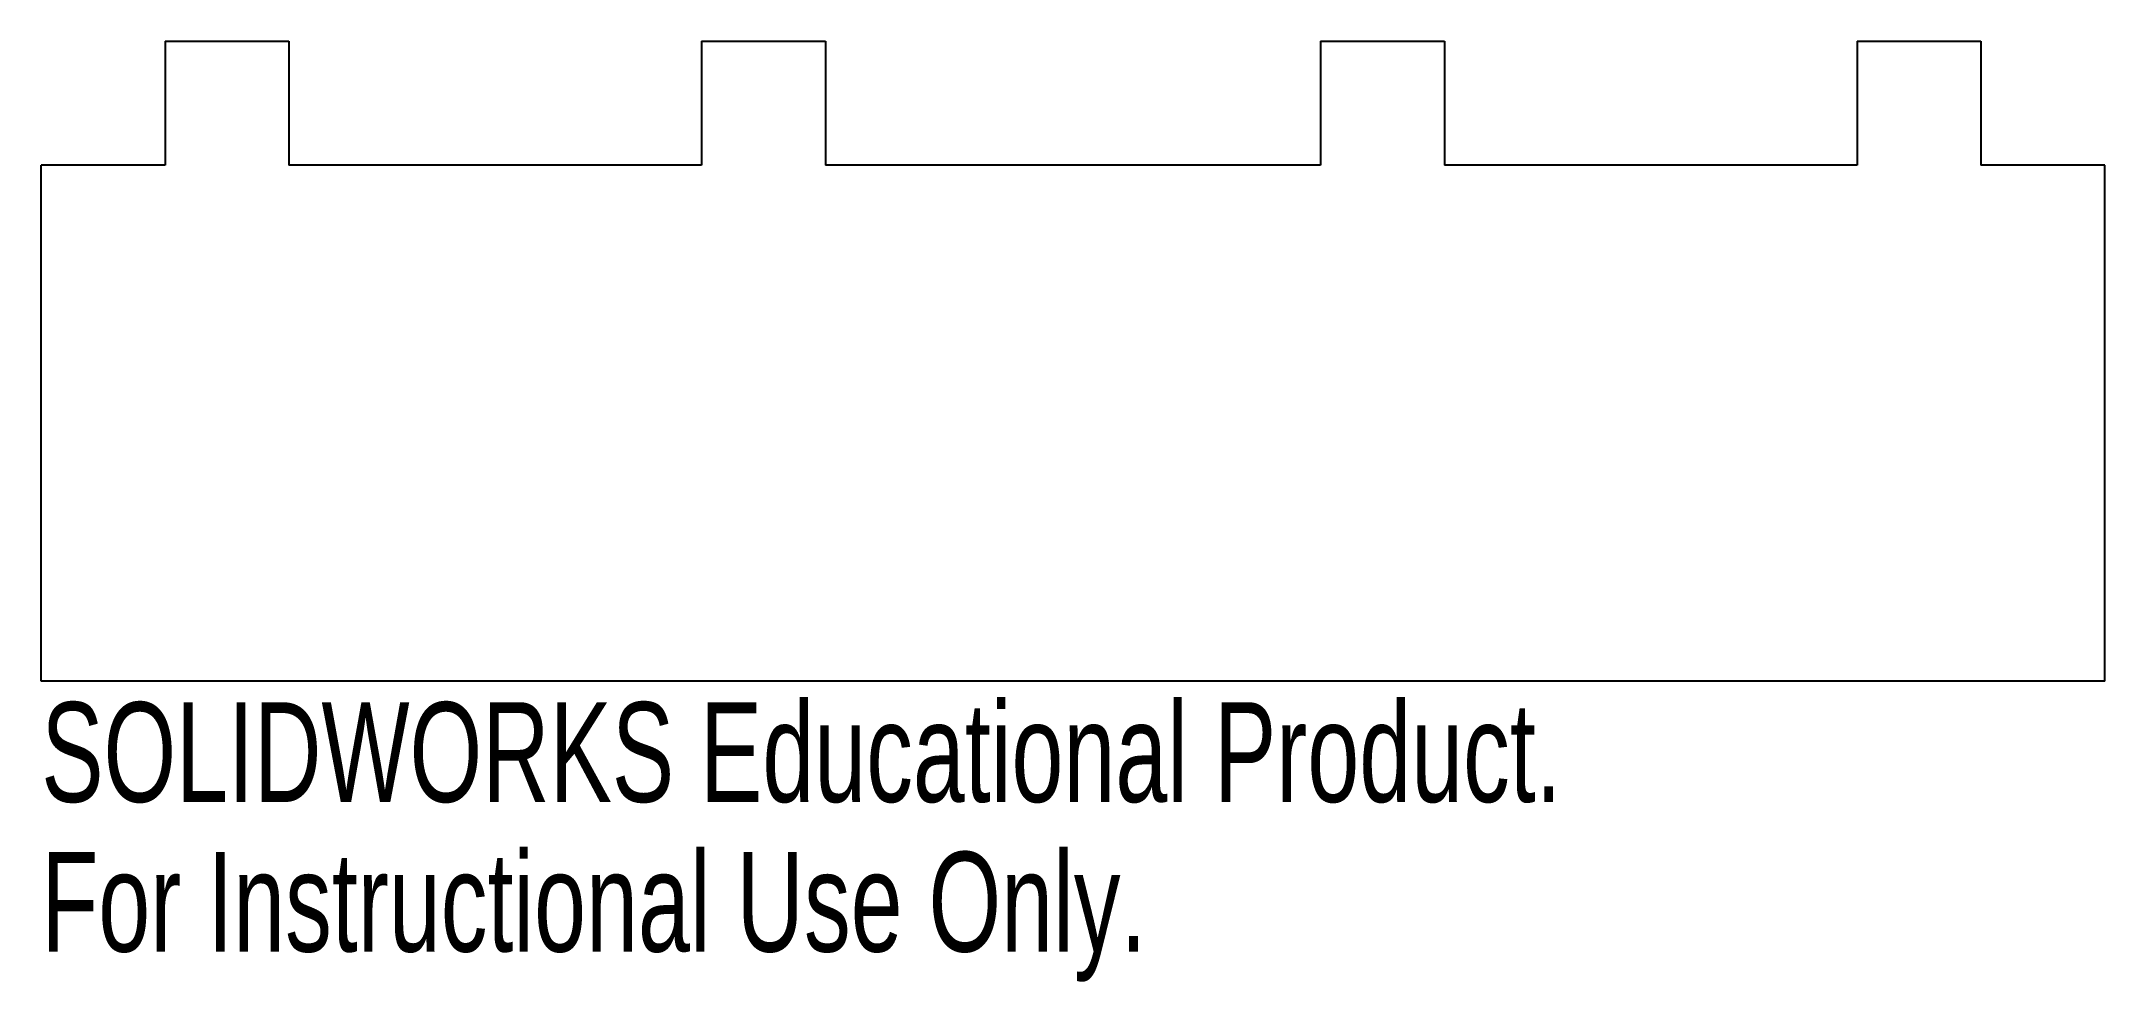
# Model space of a CAD drawing. Header units: millimetres. Extents: x -50 to 50, y -40 to 6.
import ezdxf

# ---------------------------------------------------------------- set-up
doc = ezdxf.new("R2010")
doc.units = ezdxf.units.MM
doc.styles.add('SLDTEXTSTYLE0', font='TXT', dxfattribs={"width": 0.7})

msp = doc.modelspace()

# ---------------------------------------------------------------- linework, layer by layer
at = {"color": 7, "linetype": 'Continuous', "lineweight": 25}
for p, q in [((-44, 6), (-44, 0)), ((-44, 6), (-38, 6)), ((-38, 6), (-38, 0)), ((-18, 6), (-18, 0)), ((-18, 6), (-12, 6)), ((-12, 6), (-12, 0)), ((12, 6), (18, 6)), ((12, 6), (12, 0)), ((18, 6), (18, 0)), ((38, 6), (44, 6)), ((38, 6), (38, 0)), ((44, 6), (44, 0)), ((-50, -25), (-50, 0)), ((-44, 0), (-50, 0)), ((-18, 0), (-38, 0)), ((12, 0), (-12, 0)), ((38, 0), (18, 0)), ((50, 0), (44, 0)), ((50, -25), (50, 0)), ((50, -25), (-50, -25))]:
    msp.add_line(p, q, dxfattribs=at)

# ---------------------------------------------------------------- texts
at = {"color": 7, "linetype": 'Continuous', "char_height": 4.8336, "attachment_point": 1, "style": 'SLDTEXTSTYLE0'}
for s, insert in [('SOLIDWORKS Educational Product.', (-50, -26.02)), ('For Instructional Use Only.', (-50, -33.27))]:
    msp.add_mtext(s, dxfattribs=dict(at, insert=insert))

doc.saveas('drawing.dxf')
